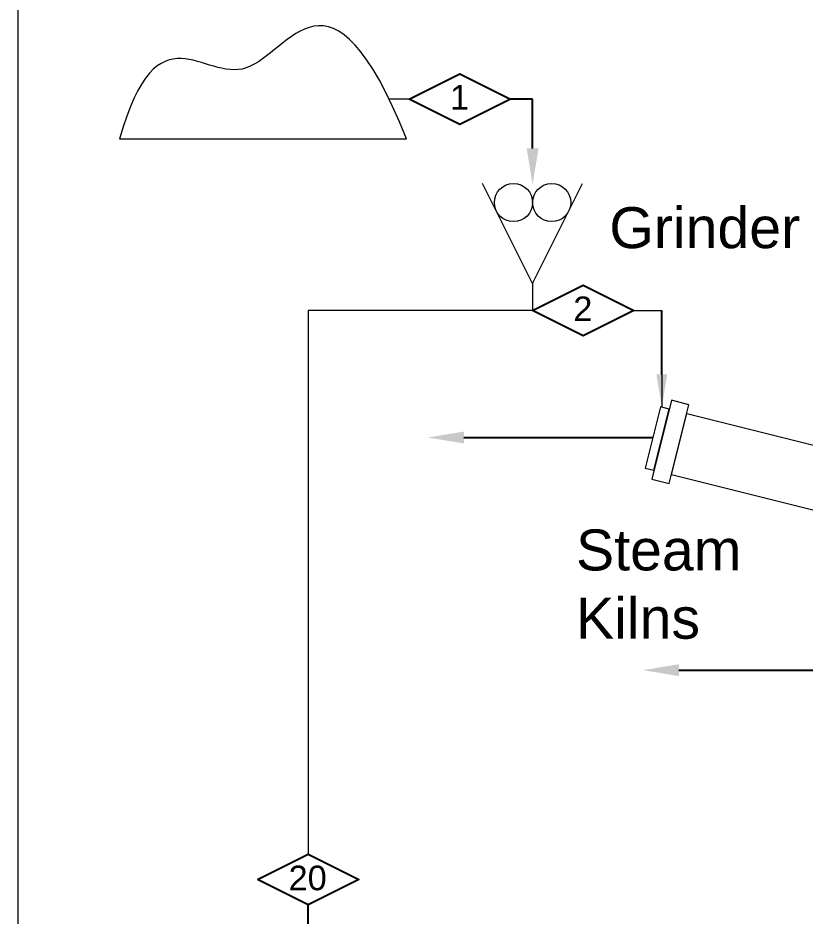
# Model space of a CAD drawing. Header units: millimetres. Extents: x 0 to 796, y 0 to 327.
# Drawn here: x 0 to 48, y 80.8 to 135.6 of the extents above; entities that cross this region are included whole.
import ezdxf
from ezdxf import colors
from ezdxf.entities.mleader import LeaderData, LeaderLine
from ezdxf.enums import TextEntityAlignment as Align
from ezdxf.math import Vec2, Vec3

# ---------------------------------------------------------------- set-up
doc = ezdxf.new("R2010")
doc.units = ezdxf.units.MM
doc.header["$LTSCALE"] = 0.25
doc.header["$MEASUREMENT"] = 0
doc.linetypes.add('ACAD_ISO02W100', pattern=[15, 12, -3])
doc.styles.get("Standard").update_dxf_attribs({"font": 'arial.ttf', "height": 1.5})

# ---------------------------------------------------------------- blocks, each defined once
blk = doc.blocks.new('DIM')
blk.add_lwpolyline([(0, 0), (3.092, 1.546), (6.185, 0), (3.092, -1.546)], close=True)
blk.add_attdef('1', text='', height=2.5).set_placement((2.878, -1.191), align=Align.CENTER)

msp = doc.modelspace()

# ---------------------------------------------------------------- linework, layer by layer
at = {"lineweight": 9}
for p, q in [((23.882, 130.675), (22.645, 130.675)), ((31.407, 119.423), (34.46, 125.528)), ((31.407, 119.423), (31.407, 117.773))]:
    msp.add_line(p, q, dxfattribs=at)
at = {"color": 7, "lineweight": 9, "true_color": 0xffffff}
msp.add_lwpolyline([(0, 326.7), (0, 0), (462, 0), (462, 326.7)], close=True, dxfattribs=at)
at = {"lineweight": 9}
for points in [[(31.407, 119.423), (28.355, 125.528)], [(31.407, 117.773), (17.707, 117.773), (17.707, 84.599)], [(37.592, 117.773), (39.292, 117.773), (39.292, 111.873)]]:
    msp.add_lwpolyline(points, dxfattribs=at)
for points in [[(39.742, 111.76), (39.208, 111.893), (38.275, 108.158), (38.808, 108.025)], [(40.943, 112.027), (39.875, 112.294), (38.675, 107.491), (39.742, 107.225)], [(40.809, 111.493), (51.481, 108.825), (50.547, 105.09), (39.875, 107.758)]]:
    msp.add_lwpolyline(points, close=True, dxfattribs=at)
for centre in [(30.241, 124.362), (32.573, 124.362)]:
    msp.add_circle(centre, 1.166, dxfattribs=at)
msp.add_open_spline([(23.707, 128.245), (17.871, 128.245), (12.034, 128.245), (6.198, 128.245), (8.532, 136.416), (14.081, 126.981), (19.038, 139.918), (23.707, 128.245)], degree=3, knots=[0, 0, 0, 0, 1, 1, 1, 2, 3, 3, 3, 3], dxfattribs=at)

# ---------------------------------------------------------------- block references
ref = msp.add_blockref('DIM', (23.882, 130.675), dxfattribs=at)
ref.add_attrib('1', '1', dxfattribs={"height": 1.5}).set_placement((26.946, 130.028), align=Align.CENTER)
ref = msp.add_blockref('DIM', (31.407, 117.773), dxfattribs=at)
ref.add_attrib('1', '2', dxfattribs={"height": 1.5}).set_placement((34.471, 117.127), align=Align.CENTER)
ref = msp.add_blockref('DIM', (14.615, 83.052), dxfattribs=at)
ref.add_attrib('1', '20', dxfattribs={"height": 1.5}).set_placement((17.679, 82.406), align=Align.CENTER)

# ---------------------------------------------------------------- texts
at = {"lineweight": 9, "char_height": 2.5, "attachment_point": 1}
for s, width, insert in [('Grinder', 12.32918, (36.089, 124.078)), ('Steam \\PKilns', 10.57676, (34.056, 104.417))]:
    msp.add_mtext_dynamic_manual_height_columns(s, width=width, gutter_width=7.5, heights=[0], dxfattribs=dict(at, insert=insert))

# ---------------------------------------------------------------- leaders
at = {"lineweight": 9}
ml = msp.add_multileader_mtext('Standard', dxfattribs=at)
ml.set_content('')
ml.set_leader_properties()
ml.build(insert=Vec2(0, 0))
ml.multileader.update_dxf_attribs({"has_dogleg": 0, "dogleg_length": 0, "arrow_head_size": 2.205})
ctx = ml.context
ctx.base_point, ctx.char_height, ctx.arrow_head_size, ctx.landing_gap_size, ctx.plane_origin = Vec3(30.067, 130.675), 0.198, 2.205, 0.099, Vec3(31.407, 125.456)
notes = []
notes.append((ctx, [(0, (1, 1, 0), (30.067, 130.675), (-1, 0), 0, [(0, [(31.407, 125.456), (31.407, 130.675)], 0, [])])]))
ctx.mtext, ml.multileader.dxf.content_type = None, 0
ml = msp.add_multileader_mtext('Standard', dxfattribs=at)
ml.set_content('')
ml.set_leader_properties()
ml.build(insert=Vec2(0, 0))
ml.multileader.update_dxf_attribs({"has_dogleg": 0, "dogleg_length": 0, "arrow_head_size": 2.005})
ctx = ml.context
ctx.base_point, ctx.char_height, ctx.arrow_head_size, ctx.landing_gap_size, ctx.plane_origin = Vec3(40.772, 117.773), 0.18, 2.005, 0.09, Vec3(39.292, 113.787)
notes.append((ctx, [(0, (1, 1, 0), (39.292, 117.773), (1, 0), 0, [(0, [(39.292, 111.873)], 0, [])])]))
ctx.mtext, ml.multileader.dxf.content_type = None, 0
at = {"linetype": 'ACAD_ISO02W100', "lineweight": 9, "ltscale": 0.05}
ml = msp.add_multileader_mtext('Standard', dxfattribs=at)
ml.set_content('')
ml.set_leader_properties()
ml.build(insert=Vec2(0, 0))
ml.multileader.update_dxf_attribs({"has_dogleg": 0, "dogleg_length": 0, "arrow_head_size": 2.205})
ctx = ml.context
ctx.base_point, ctx.char_height, ctx.arrow_head_size, ctx.landing_gap_size, ctx.plane_origin = Vec3(38.742, 110.026), 0.198, 2.205, 0.099, Vec3(22.792, 111.94)
notes.append((ctx, [(0, (1, 1, 0), (38.742, 110.026), (1, 0), 0, [(0, [(25.008, 110.026)], 0, [])])]))
ctx.mtext, ml.multileader.dxf.content_type = None, 0
ml = msp.add_multileader_mtext('Standard', dxfattribs=at)
ml.set_content('')
ml.set_leader_properties()
ml.build(insert=Vec2(0, 0))
ml.multileader.update_dxf_attribs({"has_dogleg": 0, "dogleg_length": 0, "arrow_head_size": 2.205})
ctx = ml.context
ctx.base_point, ctx.char_height, ctx.arrow_head_size, ctx.landing_gap_size, ctx.plane_origin = Vec3(50.924, 95.832), 0.198, 2.205, 0.099, Vec3(34.974, 97.747)
notes.append((ctx, [(0, (1, 1, 0), (50.924, 95.832), (1, 0), 0, [(0, [(38.131, 95.832)], 0, [])])]))
ctx.mtext, ml.multileader.dxf.content_type = None, 0
at = {"lineweight": 9}
ml = msp.add_multileader_mtext('Standard', dxfattribs=at)
ml.set_content('')
ml.set_leader_properties()
ml.build(insert=Vec2(0, 0))
ml.multileader.update_dxf_attribs({"has_dogleg": 0, "dogleg_length": 0, "arrow_head_size": 2.005})
ctx = ml.context
ctx.base_point, ctx.char_height, ctx.arrow_head_size, ctx.landing_gap_size, ctx.plane_origin = Vec3(22.463, 81.506), 0.18, 2.005, 0.09, Vec3(17.707, 69.504)
notes.append((ctx, [(0, (1, 1, 0), (17.707, 81.506), (1, 0), 0, [(0, [(17.707, 39.588)], 0, [])])]))
ctx.mtext, ml.multileader.dxf.content_type = None, 0
for ctx, leaders in notes:
    for number, flags, end, landing, length, lines in leaders:
        leader = LeaderData()
        leader.index, (leader.has_last_leader_line, leader.has_dogleg_vector, leader.attachment_direction) = number, flags
        leader.last_leader_point, leader.dogleg_vector, leader.dogleg_length = Vec3(end), Vec3(landing), length
        for number, points, colour, breaks in lines:
            line = LeaderLine()
            line.index, line.vertices, line.color, line.breaks = number, Vec3.list(points), colors.encode_raw_color(colour), breaks
            leader.lines.append(line)
        ctx.leaders.append(leader)

doc.saveas('drawing.dxf')
